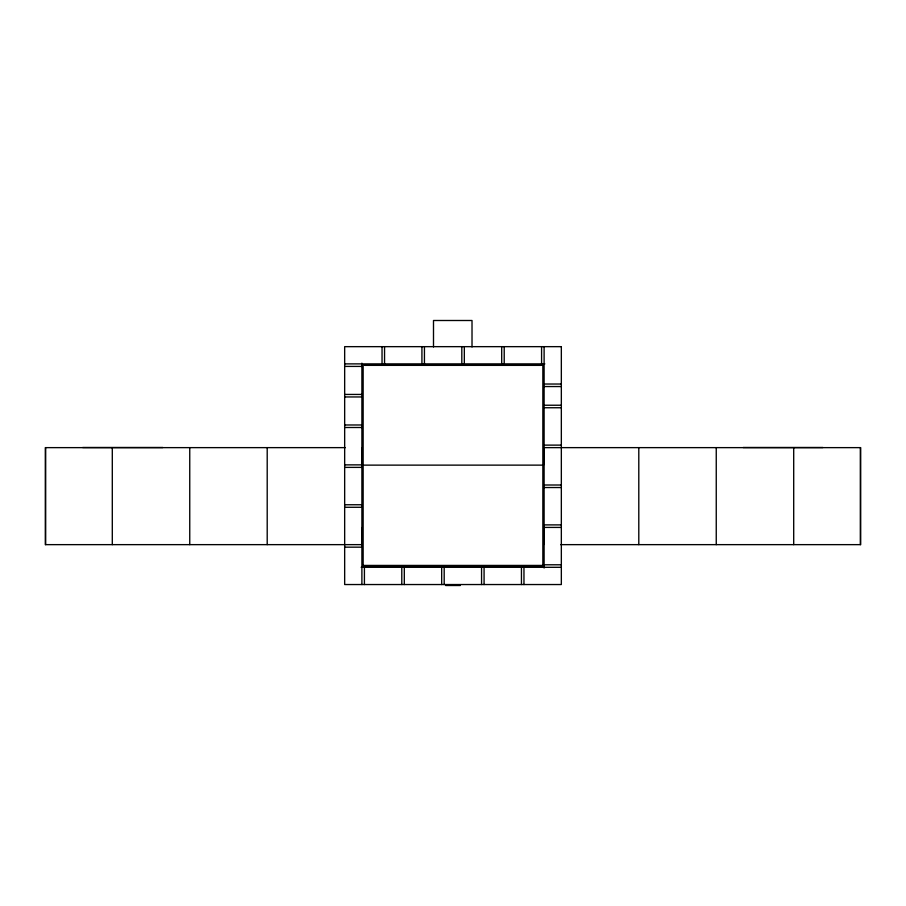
<?xml version="1.0" encoding="UTF-8"?>
<svg xmlns="http://www.w3.org/2000/svg" width="906" height="906" viewBox="0 0 906 906"><rect width="100%" height="100%" fill="white"/><g stroke="black" fill="none" stroke-linecap="round" stroke-linejoin="round"><path stroke-width="1.36" d="M344.665 363.884L544.834 363.884M365.084 365.186L540.916 365.186M365.05 365.356L540.916 365.367M344.665 366.409L361.89 366.409M544.11 384.031L561.335 384.031M544.11 386.545L561.335 386.545M344.665 394.438L361.89 394.438M344.665 396.953L361.89 396.953M544.11 405.231L561.335 405.231M544.11 407.745L561.335 407.745M344.665 424.982L361.89 424.982M344.665 427.496L361.89 427.496M544.11 445.118L561.335 445.118M82.672 447.519L162.842 447.519M743.158 447.519L822.942 447.519M345.39 447.632L45.3 447.632L45.3 544.642L361.89 544.642M544.11 447.632L860.7 447.632L860.7 544.642L560.61 544.642M344.665 464.869L361.89 464.869M363.147 465.129L542.853 465.129M344.665 467.383L361.89 467.383M544.11 485.004L561.335 485.004M544.11 487.53L561.335 487.53M344.665 504.755L361.89 504.755M344.665 507.281L361.89 507.281M544.11 524.891L561.335 524.891M544.11 527.417L561.335 527.417M344.665 547.167L361.89 547.167M544.11 564.789L561.335 564.789M363.147 565.435L542.853 565.435M365.084 565.797L540.916 565.797M361.166 567.303L561.335 567.303M445.616 585.503L460.339 585.503M860.315 447.632L860.315 544.642M793.701 447.632L793.701 544.642M716.25 447.632L716.25 544.642M638.798 447.632L638.798 544.642M544.11 346.658L544.11 568.028M543.713 447.632L543.713 464.869M543.713 527.417L543.713 544.642M541.584 346.658L541.584 363.884M523.962 567.303L523.962 584.54M521.448 567.303L521.448 584.54M504.212 346.658L504.212 363.884M501.698 346.658L501.698 363.884M484.076 567.303L484.076 584.54M481.562 567.303L481.562 584.54M472.015 346.975L472.015 320.498L433.498 320.498L433.498 346.975M464.325 346.658L464.325 363.884M461.811 346.658L461.811 363.884M444.189 567.303L444.189 584.54M441.675 567.303L441.675 584.54M424.438 346.658L424.438 363.884M421.924 346.658L421.924 363.884M404.303 567.303L404.303 584.54M401.788 567.303L401.788 584.54M384.552 346.658L384.552 363.884M382.038 346.658L382.038 363.884M364.416 567.303L364.416 584.54M362.287 447.632L362.287 464.869M362.287 527.417L362.287 544.642M361.89 363.159L361.89 584.54M267.202 447.632L267.202 544.642M189.75 447.632L189.75 544.642M112.299 447.632L112.299 544.642M45.685 447.632L45.685 544.642M561.335 346.658L344.665 346.658L344.665 584.54L561.335 584.54L561.335 346.658M542.853 364.824L363.147 364.824L363.147 565.967L542.853 565.967L542.853 364.824"/></g></svg>
